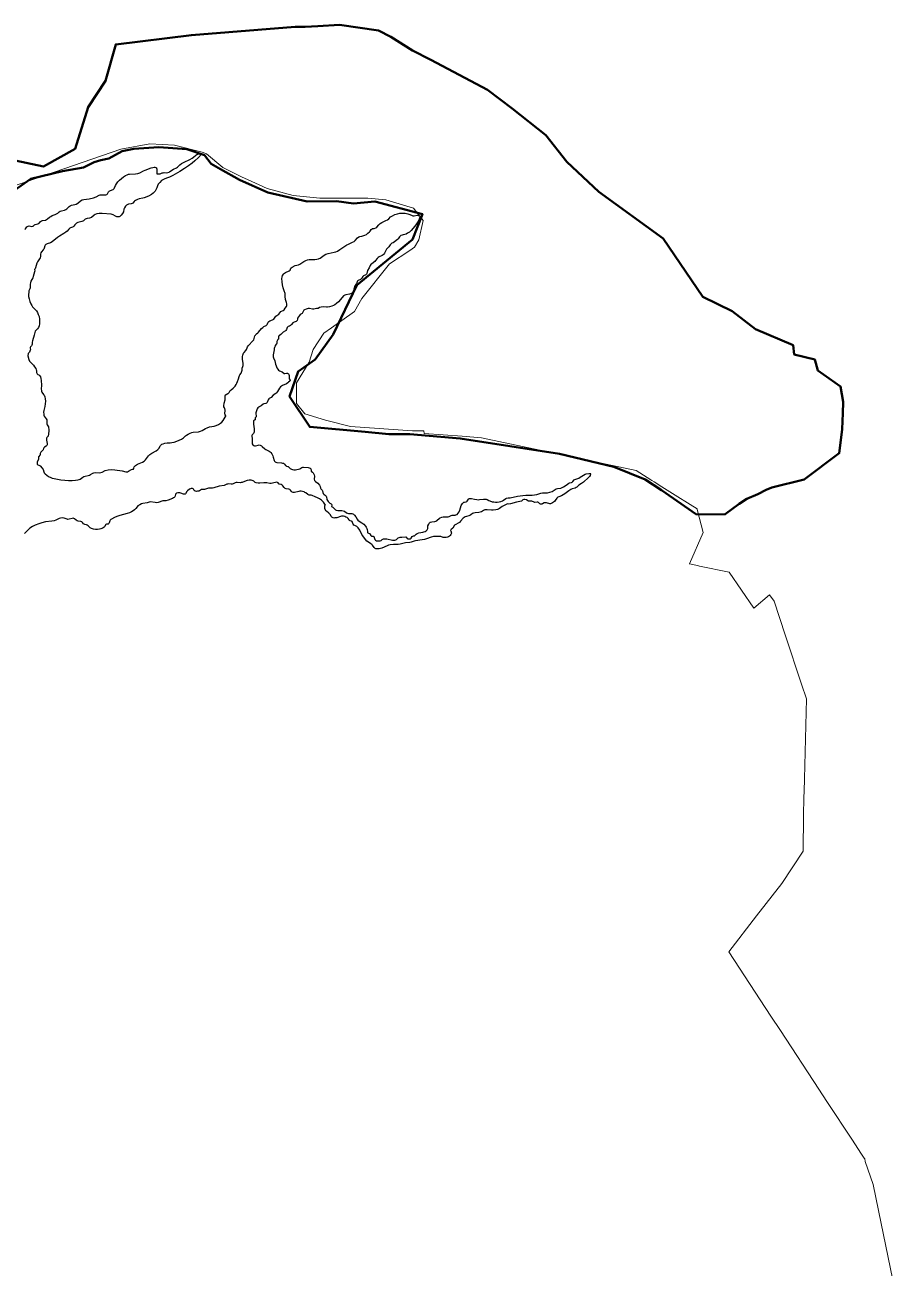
# Model space of a CAD drawing. Header units: metres. Extents: x 4718772 to 4722963, y 2429372 to 2432870.
# Drawn here: x 4721528 to 4722196, y 2431272 to 2432225 of the extents above; entities that cross this region are included whole.
import ezdxf

# ---------------------------------------------------------------- set-up
doc = ezdxf.new("R2010")
doc.units = ezdxf.units.M
doc.layers.add('HI-CUERPO DE AGUA', color=5, linetype='Continuous')
doc.layers.add('HuellaProyecto_Magna_Bog', color=10, linetype='Continuous', lineweight=30)

msp = doc.modelspace()

# ---------------------------------------------------------------- linework, layer by layer
at = {"color": 1, "lineweight": 50}
msp.add_polyline3d([(4721519.99, 2432097.63, 64), (4721532.69, 2432106.52, 66), (4721556.94, 2432112.49, 64), (4721572.94, 2432115.32, 62), (4721581.07, 2432119.32, 60), (4721586.25, 2432120.82, 58), (4721592.4, 2432122.22, 56), (4721602.65, 2432127.87, 56), (4721611.47, 2432129.66, 58), (4721630.7, 2432130.87, 60), (4721652.18, 2432129.43, 58), (4721665.55, 2432124.64, 56), (4721670.69, 2432118.17, 56), (4721678.01, 2432114, 58), (4721692.49, 2432105.79, 60), (4721714.12, 2432096.15, 62), (4721744.27, 2432089.12, 62), (4721766.8, 2432089.45, 60), (4721779.83, 2432087.61, 58), (4721796.2, 2432089.1, 56), (4721832.55, 2432079.56, 56), (4721824.91, 2432059.99, 56), (4721782.47, 2432025, 56), (4721764.24, 2431987.32, 58), (4721750.44, 2431968.24, 60), (4721737.31, 2431958.87, 58), (4721730.91, 2431939.77, 58), (4721746.24, 2431916.59, 60), (4721788.63, 2431912.87, 62), (4721806.85, 2431911.04, 64), (4721823.05, 2431910.96, 66), (4721861.6, 2431907.67, 68), (4721937.65, 2431895.95, 66), (4721979.15, 2431885.9, 68), (4722003.26, 2431876.16, 70), (4722015.77, 2431867.98, 74), (4722042.65, 2431849.48, 76), (4722064.53, 2431849.59, 74), (4722075.13, 2431857.62, 72), (4722081.07, 2431861.4, 72), (4722089.64, 2431865.12, 68), (4722095.91, 2431868.21, 66), (4722100.26, 2431870.11, 64), (4722125.07, 2431876.18, 66), (4722151.95, 2431896.31, 68), (4722154.06, 2431914.67, 66), (4722154.37, 2431921.17, 64), (4722154.55, 2431926.77, 62), (4722155.02, 2431935.78, 58), (4722152.89, 2431947.5, 56), (4722135.55, 2431959.8, 56), (4722133.11, 2431968.23, 58), (4722117.5, 2431972.12, 60), (4722116.52, 2431979.27, 62), (4722087.79, 2431991.48, 66), (4722069.84, 2432005.18, 70), (4722047.4, 2432016.07, 72), (4722016.97, 2432060.86, 74), (4721967.66, 2432096.64, 72), (4721943.24, 2432119.56, 74), (4721927.16, 2432140.13, 76), (4721901.38, 2432160.59, 78), (4721882.52, 2432174.82, 80), (4721839.05, 2432197.79, 80), (4721825.13, 2432204.99, 78), (4721808.31, 2432215.33, 74), (4721799.03, 2432220.18, 72), (4721769.16, 2432224.54, 70), (4721752.55, 2432223.44, 68), (4721742.9, 2432223.1, 66), (4721735.17, 2432223.03, 64), (4721655.61, 2432216.77, 62), (4721597.68, 2432209.58, 64), (4721589.92, 2432181.54, 62), (4721576.54, 2432161.5, 62), (4721566.51, 2432129.56, 64), (4721542.46, 2432116.12, 66), (4721515.78, 2432121.59, 68)], dxfattribs=at)
at = {"layer": 'HI-CUERPO DE AGUA'}
msp.add_polyline3d([(4721527.98, 2432067.67, 55.34), (4721528.5, 2432068.24, 55.38), (4721529.67, 2432069.79, 55.51), (4721530.1, 2432070.17, 55.56), (4721530.62, 2432070.43, 55.59), (4721531.39, 2432070.48, 55.59), (4721533.5, 2432070.17, 55.52), (4721534.08, 2432070.22, 55.52), (4721534.44, 2432070.36, 55.54), (4721535.52, 2432071.33, 55.68), (4721536.01, 2432071.63, 55.72), (4721538.05, 2432072.2, 55.78), (4721538.75, 2432072.52, 55.82), (4721539.17, 2432072.88, 55.87), (4721540.16, 2432074.01, 56.04), (4721540.76, 2432074.46, 56.1), (4721541.7, 2432074.76, 56.14), (4721543.85, 2432075.04, 55.59), (4721544.77, 2432075.38, 55.41), (4721545.42, 2432075.82, 55.34), (4721547.04, 2432077.27, 55.52), (4721547.84, 2432077.85, 55.57), (4721548.89, 2432078.37, 55.59), (4721551.3, 2432079.22, 55.67), (4721552.38, 2432079.69, 55.77), (4721553.21, 2432080.21, 55.87), (4721554.45, 2432081.33, 55.97), (4721555.1, 2432081.73, 56), (4721556.01, 2432082.06, 56.01), (4721558.46, 2432082.62, 56.02), (4721559.36, 2432082.98, 56.03), (4721560.18, 2432083.54, 56.07), (4721562.07, 2432085.28, 56.17), (4721562.86, 2432085.87, 56.2), (4721563.92, 2432086.33, 56.2), (4721566.33, 2432086.89, 56.18), (4721567.41, 2432087.3, 56.18), (4721568.58, 2432088.04, 56.12), (4721570.75, 2432089.75, 55.96), (4721571.95, 2432090.44, 55.87), (4721573.28, 2432090.85, 55.76), (4721577.24, 2432091.33, 55.84), (4721580.67, 2432092.13, 56.2), (4721582.7, 2432092.82, 56.12), (4721584.88, 2432093.98, 56.08), (4721585.63, 2432094.24, 56.05), (4721586.81, 2432094.35, 55.98), (4721589.4, 2432094.3, 55.79), (4721590.18, 2432094.41, 55.7), (4721590.74, 2432094.62, 55.62), (4721591.33, 2432095.12, 55.53), (4721592.18, 2432096.53, 55.85), (4721592.72, 2432097.08, 55.79), (4721593.56, 2432097.58, 55.66), (4721595.73, 2432098.53, 55.37), (4721596.51, 2432099.13, 55.26), (4721596.85, 2432099.61, 55.22), (4721597.52, 2432101.44, 55.2), (4721598.18, 2432102.64, 55.14), (4721599.34, 2432104.22, 55), (4721600.68, 2432105.65, 55.04), (4721602.14, 2432106.95, 55.08), (4721603.7, 2432108.16, 55.05), (4721605.2, 2432109.13, 55.19), (4721606.44, 2432109.75, 55.42), (4721607.37, 2432110.06, 55.53), (4721608.33, 2432110.23, 55.57), (4721612.83, 2432110.35, 55.72), (4721614.56, 2432110.62, 55.79), (4721616.03, 2432111.18, 55.89), (4721618.98, 2432112.74, 56.17), (4721620.23, 2432113.31, 56.29), (4721624.85, 2432114.95, 56.49), (4721626.17, 2432115.3, 56.36), (4721627.14, 2432115.43, 56.25), (4721627.73, 2432115.43, 56.17), (4721628.3, 2432115.3, 56.09), (4721628.79, 2432114.98, 56), (4721629, 2432114.66, 55.95), (4721629.14, 2432113.89, 55.86), (4721629.06, 2432111.54, 55.66), (4721629.21, 2432110.38, 55.54), (4721630.95, 2432110.29, 55.32), (4721631.69, 2432110.46, 55.28), (4721633.29, 2432111.08, 55.26), (4721634.03, 2432111.28, 55.25), (4721634.81, 2432111.34, 55.23), (4721636.59, 2432111.26, 55.16), (4721637.56, 2432111.45, 55.14), (4721638.49, 2432111.77, 55.12), (4721639.19, 2432112.12, 55.12), (4721641.94, 2432114.02, 55.08), (4721644.13, 2432114.96, 55.36), (4721644.91, 2432115.55, 55.44), (4721646.72, 2432117.3, 55.48), (4721648.01, 2432118.23, 55.38), (4721650.08, 2432119.41, 55.17), (4721654.39, 2432121.48, 55.28), (4721656.32, 2432122.52, 55.48), (4721657.13, 2432123.06, 55.57), (4721659.07, 2432124.68, 55.85), (4721659.87, 2432125.23, 55.96), (4721660.58, 2432125.57, 56.05), (4721661.14, 2432125.71, 56.11), (4721662.12, 2432125.84, 56.22), (4721662.49, 2432125.74, 56.25), (4721662.54, 2432125.25, 56.23), (4721662.38, 2432124.56, 56.18), (4721662.08, 2432124.07, 56.12), (4721661.08, 2432122.89, 55.95), (4721658.28, 2432120.35, 55.53), (4721656.14, 2432118.58, 55.22), (4721653.42, 2432116.57, 54.99), (4721650.27, 2432114.49, 54.93), (4721646.71, 2432112.32, 54.94), (4721641.37, 2432109.24, 55.03), (4721638.85, 2432107.77, 55.06), (4721638.11, 2432107.49, 55.05), (4721636.6, 2432107.1, 55), (4721634.73, 2432106.44, 54.97), (4721633.66, 2432105.92, 54.97), (4721632.86, 2432105.33, 54.99), (4721631.55, 2432103.68, 55.14), (4721630.16, 2432102.48, 55.22), (4721629.79, 2432101.15, 55.39), (4721629.22, 2432099.68, 55.56), (4721628.51, 2432098.28, 55.67), (4721627.76, 2432097.12, 55.74), (4721626.47, 2432095.63, 55.79), (4721625.08, 2432094.55, 55.69), (4721622.82, 2432093.35, 55.49), (4721619.52, 2432092.06, 55.25), (4721618.37, 2432091.73, 55.15), (4721615.64, 2432091.18, 55.16), (4721614.32, 2432090.75, 55.17), (4721612.94, 2432090.08, 55.18), (4721612.13, 2432089.56, 55.2), (4721611.71, 2432089.18, 55.2), (4721610.74, 2432087.99, 55.19), (4721610.27, 2432087.65, 55.16), (4721609.51, 2432087.44, 55.14), (4721607.55, 2432087.2, 55.1), (4721606.48, 2432086.74, 55.09), (4721605.83, 2432086.33, 55.1), (4721605.16, 2432085.65, 55.18), (4721604.5, 2432084.48, 55.32), (4721604.01, 2432083.22, 55.48), (4721603.59, 2432081.32, 55.65), (4721602.98, 2432080.08, 55.69), (4721601.95, 2432078.65, 55.58), (4721601.38, 2432078.11, 55.43), (4721600.9, 2432077.77, 55.3), (4721600.36, 2432077.53, 55.15), (4721599.78, 2432077.42, 55.07), (4721599.19, 2432077.44, 55.07), (4721598.4, 2432077.58, 55.15), (4721597.47, 2432077.91, 55.23), (4721595.83, 2432078.98, 55.21), (4721595.07, 2432079.24, 55.21), (4721594.09, 2432079.43, 55.21), (4721587.17, 2432079.9, 55.12), (4721585.01, 2432079.91, 55.11), (4721583.26, 2432079.66, 55.14), (4721581.96, 2432079.21, 55.2), (4721581.13, 2432078.68, 55.27), (4721579.17, 2432077.06, 55.48), (4721578.32, 2432076.59, 55.5), (4721577.56, 2432076.39, 55.49), (4721575.81, 2432076.25, 55.43), (4721575.06, 2432076.06, 55.42), (4721574.39, 2432075.65, 55.44), (4721573.1, 2432074.47, 55.54), (4721572.44, 2432074.06, 55.56), (4721571.68, 2432073.83, 55.56), (4721569.71, 2432073.51, 55.51), (4721568.64, 2432073.07, 55.51), (4721567.63, 2432072.51, 55.54), (4721566.29, 2432071.44, 55.62), (4721565.47, 2432070.34, 55.73), (4721565.06, 2432069.93, 55.77), (4721564.55, 2432069.63, 55.78), (4721563.09, 2432069.03, 55.79), (4721562.59, 2432068.71, 55.81), (4721561.87, 2432068.06, 55.86), (4721560.43, 2432066.5, 55.9), (4721559.53, 2432065.73, 55.89), (4721557.92, 2432064.61, 55.85), (4721554.54, 2432062.59, 55.67), (4721553.07, 2432061.61, 55.55), (4721549.05, 2432058.21, 55.68), (4721547.83, 2432057.59, 55.48), (4721545.21, 2432056.72, 55.1), (4721544.18, 2432056.16, 54.96), (4721543.74, 2432055.76, 54.97), (4721543.42, 2432055.26, 54.99), (4721542.89, 2432053.35, 54.99), (4721542.65, 2432052.8, 54.99), (4721542.19, 2432052.17, 55.02), (4721540.86, 2432050.72, 55.1), (4721540.36, 2432049.88, 55.09), (4721540.12, 2432048.94, 55.1), (4721539.94, 2432047.02, 55.31), (4721539.74, 2432046.08, 55.39), (4721539.32, 2432045.21, 55.4), (4721537.74, 2432043.03, 55.25), (4721537.21, 2432042.01, 55.24), (4721536.18, 2432038.29, 55.48), (4721535.91, 2432037.59, 55.51), (4721535.56, 2432037, 55.49), (4721535.64, 2432036.22, 55.52), (4721535.51, 2432035.25, 55.42), (4721534.53, 2432031.86, 55.05), (4721534.09, 2432030.75, 55.07), (4721532.72, 2432028.1, 55.1), (4721532.3, 2432026.98, 55.09), (4721532.1, 2432025.83, 55.09), (4721532.2, 2432023.92, 55.09), (4721532.16, 2432023.16, 55.21), (4721531.96, 2432022.43, 55.33), (4721531.21, 2432020.67, 55.23), (4721530.99, 2432019.52, 55.15), (4721530.9, 2432018.17, 55.08), (4721530.96, 2432016.4, 55.01), (4721531.25, 2432014.63, 55.01), (4721531.81, 2432012.71, 55.01), (4721532.58, 2432010.88, 55), (4721533.35, 2432009.48, 55), (4721534.02, 2432008.51, 55), (4721536.23, 2432006.33, 55), (4721536.99, 2432005.45, 55), (4721537.77, 2432004.11, 55.01), (4721538.38, 2432002.69, 55.01), (4721538.9, 2432001.01, 55.01), (4721539.27, 2431999.05, 55.01), (4721539.4, 2431997.25, 55.02), (4721539.3, 2431995.46, 55.02), (4721538.96, 2431993.9, 55.2), (4721538.41, 2431992.64, 55.07), (4721537.72, 2431991.71, 55.04), (4721536, 2431989.91, 55.05), (4721535.28, 2431986.8, 55.07), (4721533.83, 2431982.35, 55.11), (4721533.64, 2431981.4, 55.11), (4721533.55, 2431979.89, 55.13), (4721533.42, 2431979.15, 55.13), (4721533.18, 2431978.64, 55.13), (4721532.47, 2431977.78, 55.12), (4721532.18, 2431977.31, 55.12), (4721532.13, 2431976.74, 55.12), (4721532.29, 2431975.78, 55.12), (4721532.22, 2431975.23, 55.12), (4721531.98, 2431974.55, 55.11), (4721531.57, 2431973.72, 55.11), (4721530.72, 2431972.66, 55.1), (4721530.43, 2431970.88, 55.09), (4721531.18, 2431968.07, 55.1), (4721531.72, 2431966.83, 55.1), (4721532.56, 2431965.75, 55.11), (4721534.68, 2431963.72, 55.11), (4721535.56, 2431962.67, 55.11), (4721536.36, 2431961.39, 55.1), (4721536.84, 2431960.38, 55.1), (4721536.98, 2431959.82, 55.09), (4721537.1, 2431958.27, 55.09), (4721537.51, 2431957.22, 55.09), (4721537.98, 2431956.66, 55.23), (4721538.75, 2431956.35, 55.48), (4721539.24, 2431956.02, 55.62), (4721539.65, 2431955.59, 55.71), (4721540.03, 2431954.89, 55.78), (4721540.37, 2431953.74, 55.79), (4721540.55, 2431952.16, 55.71), (4721540.79, 2431948.39, 55.97), (4721540.64, 2431945.46, 56.28), (4721540.74, 2431944.3, 56.41), (4721540.9, 2431943.74, 56.47), (4721541.16, 2431943.21, 56.53), (4721542.45, 2431941.48, 56.74), (4721542.83, 2431940.79, 56.83), (4721543.31, 2431939.48, 56.97), (4721543.66, 2431937.93, 57.07), (4721543.81, 2431936.15, 57.17), (4721543.73, 2431934.16, 57.25), (4721543.4, 2431932.2, 57.32), (4721542.75, 2431930.04, 57.36), (4721542.55, 2431929.1, 57.39), (4721542.43, 2431927.75, 57.44), (4721542.5, 2431926.4, 57.51), (4721542.69, 2431925.46, 57.57), (4721542.98, 2431924.75, 57.63), (4721544.47, 2431922.75, 57.86), (4721544.9, 2431921.89, 57.93), (4721545, 2431921.11, 57.98), (4721544.87, 2431919.35, 57.81), (4721544.93, 2431918.57, 57.69), (4721545.14, 2431918.03, 57.62), (4721546.06, 2431916.63, 57.45), (4721546.3, 2431915.89, 57.34), (4721546.43, 2431914.91, 57.19), (4721546.35, 2431913.34, 57.08), (4721545.83, 2431909.47, 56.77), (4721545.67, 2431909.12, 56.74), (4721544.94, 2431908.35, 56.64), (4721544.76, 2431907.99, 56.61), (4721544.64, 2431907.41, 56.56), (4721544.7, 2431906.43, 56.49), (4721545.19, 2431903.91, 56.33), (4721545.19, 2431902.92, 56.26), (4721545.01, 2431902.36, 56.21), (4721544.77, 2431902.04, 56.17), (4721544.31, 2431901.67, 56.12), (4721543.13, 2431900.93, 56), (4721542.7, 2431900.52, 55.95), (4721542.45, 2431900.01, 55.9), (4721542.13, 2431898.96, 55.8), (4721541.92, 2431898.63, 55.77), (4721540.31, 2431897.19, 55.58), (4721539.95, 2431896.72, 55.52), (4721539.81, 2431896.17, 55.47), (4721539.82, 2431895.12, 55.4), (4721539.64, 2431894.77, 55.36), (4721538.8, 2431893.92, 55.31), (4721538.59, 2431893.58, 55.3), (4721538.49, 2431893.04, 55.28), (4721538.51, 2431892.12, 55.24), (4721538.44, 2431891.58, 55.18), (4721537.51, 2431889.89, 55.07), (4721537.39, 2431889.33, 55.06), (4721537.38, 2431888.76, 55.02), (4721537.49, 2431887.82, 55.13), (4721538.89, 2431887.15, 55.09), (4721539.72, 2431886.64, 55.08), (4721541.34, 2431885.04, 55.14), (4721542.07, 2431883.93, 55.19), (4721542.61, 2431882.06, 55.11), (4721542.97, 2431881.37, 55.09), (4721543.7, 2431880.47, 55.08), (4721544.89, 2431879.46, 55.05), (4721546.21, 2431878.63, 55.01), (4721547.95, 2431877.73, 54.99), (4721549.07, 2431877.31, 54.99), (4721550.62, 2431876.92, 55), (4721555.72, 2431876.04, 55.43), (4721558.65, 2431875.64, 55.41), (4721561.6, 2431875.41, 55.4), (4721564.37, 2431875.41, 55.4), (4721566.92, 2431875.64, 55.43), (4721568.64, 2431875.91, 55.45), (4721569.56, 2431876.14, 55.48), (4721570.43, 2431876.56, 55.51), (4721572.42, 2431878.11, 55.71), (4721573.25, 2431878.6, 55.74), (4721574.17, 2431878.89, 55.71), (4721576.65, 2431879.3, 55.57), (4721577.59, 2431879.55, 55.54), (4721578.46, 2431879.98, 55.55), (4721580.11, 2431881.02, 55.54), (4721580.82, 2431881.33, 55.45), (4721582.15, 2431881.54, 55.43), (4721585.06, 2431881.47, 55.38), (4721586.21, 2431881.58, 55.41), (4721587.33, 2431881.95, 55.51), (4721589.68, 2431883.05, 55.82), (4721591.79, 2431883.58, 55.97), (4721594.34, 2431883.79, 56.03), (4721597.1, 2431883.66, 56), (4721602.57, 2431882.87, 55.79), (4721605.33, 2431882.14, 55.9), (4721606.09, 2431882.07, 55.98), (4721606.66, 2431882.16, 55.94), (4721607.54, 2431882.56, 55.88), (4721609.65, 2431883.92, 55.8), (4721610.4, 2431884.13, 55.72), (4721611.34, 2431884.1, 55.56), (4721611.52, 2431885.03, 55.72), (4721611.86, 2431885.91, 55.85), (4721612.3, 2431886.56, 55.91), (4721612.89, 2431887.09, 55.92), (4721614.28, 2431887.87, 55.85), (4721618.14, 2431889.45, 55.53), (4721619.49, 2431890.28, 55.47), (4721620.48, 2431891.26, 55.38), (4721622.7, 2431894.28, 55.07), (4721623.78, 2431895.42, 55), (4721625.26, 2431896.41, 54.98), (4721628.77, 2431898.24, 54.92), (4721630.04, 2431899.19, 54.91), (4721630.79, 2431900.1, 54.9), (4721631.67, 2431901.89, 54.94), (4721631.99, 2431902.4, 54.96), (4721632.41, 2431902.83, 54.97), (4721633.07, 2431903.26, 54.99), (4721633.98, 2431903.64, 55), (4721635.32, 2431903.98, 55.02), (4721637.07, 2431904.26, 55.07), (4721639.25, 2431904.35, 55.39), (4721640.61, 2431904.53, 55.62), (4721642.5, 2431904.93, 55.71), (4721644.36, 2431905.5, 55.86), (4721646.33, 2431906.32, 56.07), (4721648.04, 2431907.23, 56.29), (4721649.49, 2431908.19, 56.51), (4721651.05, 2431909.58, 56.45), (4721651.81, 2431910.15, 56.22), (4721653.14, 2431910.93, 55.87), (4721654.72, 2431911.67, 55.92), (4721655.99, 2431912.14, 55.91), (4721656.94, 2431912.38, 55.83), (4721661.04, 2431912.8, 55.78), (4721662.57, 2431913.16, 55.93), (4721663.84, 2431913.71, 56.12), (4721666.56, 2431915.31, 56.4), (4721667.8, 2431915.93, 56.4), (4721669.5, 2431916.48, 56.38), (4721673.01, 2431917.2, 56.04), (4721674.55, 2431917.63, 55.87), (4721676.33, 2431918.42, 55.79), (4721677.96, 2431919.39, 55.75), (4721678.99, 2431920.28, 55.35), (4721680.01, 2431921.49, 54.98), (4721681.58, 2431923.97, 55.01), (4721681.96, 2431924.85, 55.01), (4721681.98, 2431925.07, 55.01), (4721681.55, 2431925.8, 55.01), (4721681.36, 2431926.52, 55.02), (4721681.41, 2431929.26, 55.08), (4721681.25, 2431930.69, 55.14), (4721681.06, 2431931.19, 55.16), (4721680.57, 2431931.95, 55.2), (4721680.44, 2431932.7, 55.23), (4721680.67, 2431934.62, 55.3), (4721681.49, 2431937.26, 55.4), (4721681.52, 2431937.86, 55.42), (4721681.4, 2431939.64, 55.49), (4721681.53, 2431940.43, 55.52), (4721681.85, 2431941.05, 55.54), (4721682.24, 2431941.45, 55.55), (4721683.66, 2431942.02, 55.55), (4721684.14, 2431942.34, 55.55), (4721684.48, 2431942.81, 55.57), (4721685.07, 2431944.03, 55.6), (4721685.44, 2431944.49, 55.59), (4721686.03, 2431945.02, 55.58), (4721687.63, 2431946.2, 55.54), (4721688.33, 2431946.9, 55.53), (4721689.07, 2431947.81, 55.52), (4721689.83, 2431948.94, 55.51), (4721690.5, 2431950.13, 55.52), (4721691.08, 2431951.36, 55.52), (4721691.82, 2431953.37, 55.52), (4721692.15, 2431955.27, 55.61), (4721692.37, 2431956.01, 55.71), (4721692.65, 2431956.52, 55.77), (4721693.64, 2431957.7, 55.86), (4721694.07, 2431958.58, 55.96), (4721694.42, 2431960.11, 56.08), (4721694.42, 2431961.61, 56.15), (4721694.99, 2431962.76, 56.2), (4721695.22, 2431963.51, 56.24), (4721695.31, 2431964.29, 56.31), (4721695.3, 2431965.08, 56.39), (4721694.81, 2431968.38, 56.79), (4721694.74, 2431969.76, 56.94), (4721694.83, 2431970.53, 57), (4721695.07, 2431971.48, 57), (4721695.63, 2431972.92, 56.77), (4721696.06, 2431973.57, 56.43), (4721697.35, 2431975.03, 55.8), (4721697.92, 2431975.81, 55.73), (4721698.19, 2431976.33, 55.69), (4721698.71, 2431977.82, 55.5), (4721699.31, 2431978.79, 55.26), (4721702.69, 2431982.43, 55.09), (4721703.4, 2431983.34, 55.08), (4721703.82, 2431984.21, 55.08), (4721704.26, 2431986.21, 55.42), (4721704.62, 2431986.86, 55.56), (4721705.08, 2431987.45, 55.67), (4721705.49, 2431987.83, 55.67), (4721706.57, 2431988.58, 55.45), (4721707.16, 2431989.12, 55.37), (4721709.44, 2431991.9, 55.16), (4721710.28, 2431992.75, 55.25), (4721711.07, 2431993.34, 55.33), (4721712.96, 2431994.33, 55.51), (4721713.65, 2431994.89, 55.58), (4721714.06, 2431995.46, 55.63), (4721714.55, 2431996.76, 55.7), (4721715.07, 2431997.34, 55.76), (4721715.72, 2431997.76, 55.82), (4721717.85, 2431998.68, 56.01), (4721718.68, 2431999.18, 56.09), (4721719.21, 2431999.73, 56.15), (4721720.35, 2432001.26, 56.28), (4721722.69, 2432002.91, 56.51), (4721724.27, 2432004.86, 56.69), (4721724.75, 2432005.2, 56.74), (4721725.99, 2432005.8, 56.85), (4721726.6, 2432006.26, 56.91), (4721727.57, 2432007.38, 56.99), (4721728.39, 2432008.8, 56.88), (4721728.65, 2432009.65, 56.84), (4721728.74, 2432010.92, 56.79), (4721728.56, 2432011.9, 56.77), (4721727.82, 2432014.17, 56.74), (4721727.46, 2432016.34, 56.69), (4721727.36, 2432017.73, 56.65), (4721727.45, 2432018.32, 56.63), (4721727.59, 2432018.69, 56.6), (4721726.72, 2432020.72, 56.6), (4721725.99, 2432023, 56.57), (4721725.47, 2432025.35, 56.52), (4721725.16, 2432027.73, 56.48), (4721725.02, 2432030.11, 56.45), (4721725.11, 2432031.29, 56.43), (4721725.54, 2432032.63, 56.38), (4721726.34, 2432033.77, 56.32), (4721726.89, 2432034.33, 56.29), (4721727.7, 2432034.88, 56.24), (4721730.41, 2432036.02, 56.11), (4721731.42, 2432036.56, 56.06), (4721731.5, 2432037.33, 56.05), (4721731.77, 2432038.05, 56.04), (4721732.15, 2432038.49, 56.02), (4721732.77, 2432038.95, 56), (4721735.25, 2432040.1, 55.89), (4721737.7, 2432040.8, 55.79), (4721738.62, 2432041.16, 55.75), (4721739.47, 2432041.66, 55.71), (4721741.73, 2432043.28, 55.71), (4721743.27, 2432044.05, 55.68), (4721744.66, 2432044.57, 55.64), (4721745.8, 2432044.81, 55.59), (4721746.97, 2432044.86, 55.52), (4721750.3, 2432044.79, 55.31), (4721751.62, 2432044.98, 55.24), (4721752.89, 2432045.26, 55.19), (4721753.62, 2432045.53, 55.16), (4721754.33, 2432045.9, 55.16), (4721757.22, 2432048.02, 55.4), (4721758.62, 2432048.75, 55.39), (4721760.49, 2432049.34, 55.33), (4721765.08, 2432050.34, 55.12), (4721766.38, 2432050.78, 55.08), (4721767.46, 2432051.27, 55.06), (4721769.35, 2432052.37, 55.07), (4721773.1, 2432054.97, 54.96), (4721774.61, 2432055.92, 54.96), (4721776.01, 2432056.65, 54.96), (4721779.06, 2432057.96, 54.95), (4721780.25, 2432058.62, 54.95), (4721781.15, 2432059.36, 54.96), (4721782.94, 2432061.41, 54.99), (4721783.87, 2432062.11, 55), (4721784.58, 2432062.38, 54.99), (4721786.27, 2432062.62, 54.97), (4721787.02, 2432062.82, 54.96), (4721788.46, 2432063.4, 54.95), (4721789.65, 2432064.06, 54.95), (4721790.76, 2432064.86, 54.96), (4721792.1, 2432066, 54.97), (4721792.59, 2432066.57, 54.98), (4721793.46, 2432067.83, 55.01), (4721794, 2432068.35, 55.01), (4721794.35, 2432068.51, 55.01), (4721794.74, 2432068.56, 55.01), (4721795.72, 2432068.41, 54.98), (4721797.03, 2432069.09, 54.98), (4721797.76, 2432069.65, 54.99), (4721799.22, 2432071.38, 55.02), (4721800.27, 2432072.28, 55.03), (4721801.62, 2432073.1, 54.97), (4721804.66, 2432074.56, 54.9), (4721805.87, 2432075.25, 54.94), (4721806.82, 2432075.97, 54.98), (4721808.25, 2432077.35, 55.06), (4721809.74, 2432078.34, 54.99), (4721811.52, 2432079.21, 55.06), (4721813.4, 2432079.82, 55.18), (4721815.35, 2432080.19, 55.56), (4721817.52, 2432080.34, 55.78), (4721819.5, 2432080.22, 55.72), (4721821.44, 2432079.86, 55.76), (4721822.95, 2432079.36, 55.72), (4721824.8, 2432078.44, 55.6), (4721825.37, 2432078.29, 55.58), (4721826.35, 2432078.31, 55.62), (4721828.48, 2432078.66, 55.75), (4721829.45, 2432078.58, 55.77), (4721830.26, 2432078.21, 55.71), (4721830.51, 2432078.01, 55.68), (4721830.59, 2432077.83, 55.65), (4721830.6, 2432077.27, 55.53), (4721830.42, 2432076.33, 55.41), (4721829.55, 2432074.36, 55.13), (4721827.49, 2432071.24, 55.05), (4721825.64, 2432068.71, 55.03), (4721824.06, 2432066.96, 55.07), (4721822.71, 2432065.83, 55.09), (4721821.27, 2432064.85, 55.12), (4721820.27, 2432064.27, 55.13), (4721819.19, 2432063.86, 55.11), (4721817.81, 2432063.68, 55.04), (4721817.07, 2432063.49, 55.04), (4721816.2, 2432063.14, 55.05), (4721815.55, 2432062.74, 55.07), (4721815.04, 2432062.15, 55.09), (4721814.14, 2432060.61, 55.24), (4721813.63, 2432060, 55.31), (4721811.11, 2432058.23, 55.28), (4721810.08, 2432057.65, 55.24), (4721809.17, 2432057.26, 55.25), (4721807.79, 2432056.01, 55.48), (4721806.81, 2432054.4, 55.71), (4721805.68, 2432053.28, 55.9), (4721805.2, 2432052.67, 56), (4721803.5, 2432049.61, 56.24), (4721803.06, 2432048.96, 56.27), (4721802.54, 2432048.39, 56.29), (4721801.74, 2432047.81, 56.3), (4721799.59, 2432046.81, 56.28), (4721798.74, 2432046.3, 56.29), (4721798.04, 2432045.64, 56.31), (4721796.76, 2432043.98, 56.37), (4721796.11, 2432043.27, 56.4), (4721793.75, 2432041.59, 56.36), (4721793.04, 2432040.94, 56.35), (4721792.54, 2432040.13, 56.35), (4721791.92, 2432038.39, 56.37), (4721790.63, 2432036.4, 56.34), (4721790.12, 2432034.14, 56.31), (4721789.76, 2432033.46, 56.3), (4721789.17, 2432033.01, 56.27), (4721787.48, 2432032.19, 56.19), (4721786.96, 2432031.66, 56.16), (4721786.11, 2432030.45, 56.12), (4721785.72, 2432030.03, 56.1), (4721785.07, 2432029.58, 56.07), (4721783.49, 2432028.76, 55.99), (4721783.01, 2432028.4, 55.97), (4721782.75, 2432028.1, 55.95), (4721782.58, 2432027.74, 55.94), (4721782.4, 2432026.97, 55.93), (4721782.19, 2432026.43, 55.92), (4721780.66, 2432024.03, 55.88), (4721780.48, 2432023.48, 55.92), (4721780.18, 2432021.97, 56.05), (4721779.81, 2432020.89, 56.13), (4721779.32, 2432019.86, 56.19), (4721778.85, 2432019.26, 56.21), (4721778.18, 2432018.72, 56.2), (4721777.48, 2432018.39, 56.16), (4721776.73, 2432018.21, 56.1), (4721773.86, 2432017.81, 55.84), (4721773.15, 2432017.54, 55.79), (4721772.23, 2432017, 55.75), (4721772.08, 2432016.9, 55.75), (4721769.98, 2432014.02, 55.84), (4721768.28, 2432012.27, 55.86), (4721766.82, 2432011.05, 55.84), (4721765.57, 2432010.14, 55.72), (4721764.41, 2432009.45, 55.6), (4721763.18, 2432008.92, 55.46), (4721761.53, 2432008.45, 55.26), (4721760.01, 2432008.21, 55.13), (4721759.04, 2432008.22, 55.05), (4721756.52, 2432008.46, 55.09), (4721755.16, 2432008.39, 55.19), (4721753.67, 2432008.01, 55.32), (4721752.63, 2432007.32, 55.41), (4721751.42, 2432007.32, 55.48), (4721749.47, 2432006.83, 55.58), (4721748.48, 2432006.86, 55.63), (4721746.12, 2432007.21, 55.75), (4721745.12, 2432007.18, 55.8), (4721743.6, 2432006.79, 55.91), (4721742.35, 2432006.24, 56.02), (4721741.87, 2432005.89, 56.06), (4721741.49, 2432005.47, 56.1), (4721740.76, 2432003.96, 56.2), (4721740.43, 2432003.51, 56.24), (4721739.01, 2432002.6, 56.37), (4721738.41, 2432001.92, 56.43), (4721737, 2431999.72, 56.6), (4721736.79, 2431999.18, 56.63), (4721736.62, 2431998.15, 56.68), (4721736.42, 2431997.82, 56.7), (4721735.78, 2431997.41, 56.76), (4721734.33, 2431996.89, 56.88), (4721733.83, 2431996.62, 56.92), (4721733.4, 2431996.22, 56.96), (4721732.43, 2431995, 57.04), (4721731.6, 2431994.24, 56.96), (4721730.82, 2431993.73, 56.88), (4721729.85, 2431993.38, 56.79), (4721729.54, 2431993.19, 56.77), (4721729.08, 2431992.58, 56.71), (4721728.5, 2431991.15, 56.63), (4721728.1, 2431990.49, 56.58), (4721727.65, 2431990.13, 56.53), (4721725.89, 2431989.23, 56.37), (4721724.16, 2431987.33, 56.18), (4721723.02, 2431986.6, 56.07), (4721722.6, 2431986.2, 56.02), (4721722.41, 2431985.64, 56), (4721722.37, 2431984.45, 55.96), (4721722.25, 2431983.87, 55.94), (4721721.98, 2431983.37, 55.91), (4721721.3, 2431982.47, 55.93), (4721721.04, 2431981.96, 55.96), (4721720.98, 2431980.43, 56.11), (4721720.87, 2431980.06, 56.14), (4721719.92, 2431979.02, 56.15), (4721719.66, 2431977.72, 56.26), (4721719.4, 2431977.27, 56.28), (4721718.94, 2431976.74, 56.29), (4721719.05, 2431976.16, 56.36), (4721719.05, 2431975.57, 56.42), (4721718.33, 2431971.68, 56.3), (4721718.28, 2431970.9, 56.29), (4721718.37, 2431970.11, 56.31), (4721718.62, 2431969.38, 56.34), (4721719.57, 2431967.26, 56.49), (4721720.04, 2431964.63, 56.12), (4721720.47, 2431963.34, 55.96), (4721721.08, 2431961.91, 55.79), (4721721.78, 2431960.74, 55.55), (4721722.42, 2431960.01, 55.4), (4721723.03, 2431959.53, 55.31), (4721725.11, 2431958.73, 55.42), (4721726.61, 2431957.57, 55.5), (4721727.18, 2431957.46, 55.6), (4721728.55, 2431957.62, 55.85), (4721729.13, 2431957.6, 55.95), (4721729.49, 2431957.46, 56.02), (4721729.96, 2431957.11, 56.11), (4721730.25, 2431956.64, 56.14), (4721730.44, 2431955.93, 56.11), (4721730.56, 2431955.18, 56.06), (4721730.57, 2431954, 56.03), (4721730.65, 2431953.42, 56.09), (4721731.26, 2431952.41, 56.35), (4721731.34, 2431952.03, 56.39), (4721731.05, 2431951.59, 56.32), (4721730.1, 2431950.71, 56.06), (4721729.47, 2431950.24, 55.88), (4721728.45, 2431949.65, 55.58), (4721725.43, 2431948.22, 55.21), (4721724.59, 2431947.7, 55.17), (4721723.98, 2431947.21, 55.16), (4721723.22, 2431946.31, 55.21), (4721721.72, 2431943.78, 55.48), (4721720.87, 2431942.7, 55.55), (4721720.27, 2431942.22, 55.54), (4721718.33, 2431940.97, 55.44), (4721716.8, 2431939.11, 55.56), (4721715.34, 2431938.29, 55.43), (4721714.9, 2431937.92, 55.41), (4721714.47, 2431937.27, 55.42), (4721713.57, 2431935.32, 55.42), (4721713.09, 2431934.71, 55.37), (4721712.58, 2431934.42, 55.29), (4721711.05, 2431934.17, 55.1), (4721710.53, 2431933.93, 55.07), (4721709.19, 2431932.65, 55.1), (4721707.66, 2431932.02, 55.12), (4721707.18, 2431931.72, 55.13), (4721706.61, 2431931.17, 55.15), (4721706.05, 2431930.36, 55.19), (4721705.43, 2431928.9, 55.31), (4721705.09, 2431927.35, 55.44), (4721705.03, 2431926.57, 55.45), (4721705.33, 2431925.08, 55.49), (4721705.32, 2431924.52, 55.5), (4721705.16, 2431924.17, 55.5), (4721704.57, 2431923.41, 55.49), (4721704.5, 2431922.45, 55.5), (4721704.37, 2431922.08, 55.5), (4721703.99, 2431921.64, 55.49), (4721703.32, 2431921.23, 55.48), (4721703.33, 2431918.58, 55.54), (4721703.76, 2431915.04, 55.64), (4721703.77, 2431913.45, 55.67), (4721703.63, 2431912.67, 55.64), (4721703.43, 2431912.11, 55.61), (4721703.14, 2431911.61, 55.59), (4721702.19, 2431910.41, 55.52), (4721702.06, 2431910.05, 55.52), (4721701.99, 2431909.48, 55.52), (4721702.12, 2431907.58, 55.43), (4721702.1, 2431904.64, 55.13), (4721702.31, 2431903.68, 55.04), (4721702.79, 2431902.84, 54.97), (4721703.34, 2431902.3, 54.97), (4721703.89, 2431902.13, 54.97), (4721704.66, 2431902.16, 54.97), (4721706.74, 2431902.61, 54.99), (4721707.51, 2431902.68, 55.01), (4721708.27, 2431902.54, 55), (4721709.35, 2431901.98, 54.98), (4721709.96, 2431901.51, 55.04), (4721711.81, 2431899.81, 55.18), (4721712.63, 2431899.3, 55.13), (4721715.22, 2431897.98, 54.92), (4721715.86, 2431897.54, 54.93), (4721716.42, 2431897, 54.98), (4721717.22, 2431895.86, 55.21), (4721717.95, 2431894.44, 55.46), (4721718.37, 2431893.35, 55.64), (4721718.99, 2431890.92, 55.6), (4721719.34, 2431890.23, 55.62), (4721719.76, 2431889.82, 55.65), (4721720.27, 2431889.54, 55.69), (4721721.02, 2431889.31, 55.76), (4721724.72, 2431889.01, 56.08), (4721725.49, 2431888.88, 56.13), (4721726.24, 2431888.63, 56.09), (4721727.04, 2431888.08, 56.01), (4721727.83, 2431886.96, 55.89), (4721728.11, 2431886.69, 55.86), (4721728.44, 2431886.54, 55.85), (4721729.49, 2431886.3, 55.82), (4721729.82, 2431886.14, 55.8), (4721731.34, 2431884.65, 55.64), (4721732.2, 2431884.18, 55.6), (4721733.14, 2431883.89, 55.58), (4721734.12, 2431883.75, 55.58), (4721735.3, 2431883.73, 55.6), (4721736.48, 2431883.85, 55.63), (4721737.64, 2431884.09, 55.68), (4721738.58, 2431884.39, 55.72), (4721740.36, 2431885.43, 55.84), (4721740.88, 2431885.62, 55.85), (4721741.43, 2431885.68, 55.86), (4721745.19, 2431885.45, 55.78), (4721745.95, 2431885.28, 55.75), (4721746.64, 2431884.95, 55.7), (4721746.93, 2431884.7, 55.67), (4721747.12, 2431884.37, 55.62), (4721747.35, 2431883.04, 55.44), (4721747.5, 2431882.69, 55.4), (4721748.45, 2431881.9, 55.28), (4721748.81, 2431881.47, 55.22), (4721749.2, 2431880.82, 55.13), (4721749.65, 2431879.77, 55.03), (4721749.84, 2431878.8, 54.86), (4721749.79, 2431876.44, 54.87), (4721750.02, 2431875.48, 54.89), (4721750.23, 2431875.15, 54.9), (4721750.66, 2431874.73, 54.91), (4721752.44, 2431873.45, 54.97), (4721753.66, 2431871.98, 54.99), (4721754.18, 2431870.97, 55.01), (4721754.49, 2431869.48, 55.05), (4721754.69, 2431869.15, 55.06), (4721755.53, 2431868.38, 55.06), (4721755.76, 2431868.06, 55.06), (4721755.99, 2431867.51, 55.05), (4721756.33, 2431866.16, 55.03), (4721756.58, 2431865.62, 55.02), (4721757.11, 2431865.04, 55.01), (4721758.36, 2431864.07, 54.97), (4721758.82, 2431863.45, 55.02), (4721759.01, 2431862.91, 55.04), (4721759.36, 2431861.04, 55.14), (4721759.79, 2431860.17, 55.2), (4721760.37, 2431859.37, 55.2), (4721761.2, 2431858.51, 55.2), (4721761.66, 2431858.18, 55.23), (4721762.65, 2431857.69, 55.17), (4721763.04, 2431857.31, 55.19), (4721763.17, 2431856.56, 55.18), (4721763.03, 2431855.58, 55.23), (4721763.52, 2431855.38, 55.14), (4721763.98, 2431855.08, 55.17), (4721765.52, 2431853.42, 55.09), (4721766, 2431853.09, 55.04), (4721766.53, 2431852.85, 55.08), (4721767.87, 2431852.55, 55.32), (4721770.81, 2431852.38, 55.56), (4721771.96, 2431852.2, 55.51), (4721772.88, 2431851.86, 55.42), (4721774.43, 2431850.78, 55.32), (4721775.12, 2431850.46, 55.28), (4721776.07, 2431850.27, 55.28), (4721778.57, 2431850.09, 55.29), (4721779.32, 2431849.89, 55.28), (4721779.82, 2431849.61, 55.28), (4721780.68, 2431848.82, 55.25), (4721781.52, 2431847.76, 55.22), (4721782.54, 2431845.77, 55.26), (4721783.13, 2431845.01, 55.33), (4721784.05, 2431844.3, 55.4), (4721786.27, 2431843.1, 55.33), (4721787.08, 2431842.58, 55.29), (4721787.8, 2431841.93, 55.41), (4721788.94, 2431840.61, 55.8), (4721789.6, 2431839.66, 55.83), (4721790.06, 2431838.81, 55.67), (4721790.24, 2431838.05, 55.57), (4721790.46, 2431836.29, 55.56), (4721790.66, 2431835.73, 55.56), (4721790.9, 2431835.42, 55.56), (4721791.22, 2431835.21, 55.57), (4721792.12, 2431834.93, 55.55), (4721792.43, 2431834.7, 55.53), (4721793.09, 2431833.27, 55.53), (4721793.36, 2431832.99, 55.57), (4721793.73, 2431832.89, 55.65), (4721794.87, 2431832.89, 55.72), (4721795.36, 2431832.6, 55.66), (4721795.72, 2431831.91, 55.61), (4721796.16, 2431830.4, 55.59), (4721796.33, 2431830.05, 55.64), (4721796.59, 2431829.76, 55.67), (4721797.47, 2431829.34, 55.68), (4721798.43, 2431829.15, 55.66), (4721799.41, 2431829.15, 55.64), (4721800.37, 2431829.36, 55.64), (4721800.9, 2431829.6, 55.65), (4721801.67, 2431830.22, 55.69), (4721802.18, 2431830.52, 55.72), (4721802.74, 2431830.71, 55.74), (4721803.52, 2431830.83, 55.75), (4721804.31, 2431830.82, 55.73), (4721805.29, 2431830.7, 55.68), (4721809.73, 2431829.75, 55.77), (4721810.71, 2431829.67, 55.78), (4721811.5, 2431829.73, 55.8), (4721812.26, 2431829.96, 55.81), (4721812.76, 2431830.27, 55.82), (4721813.17, 2431830.66, 55.84), (4721813.69, 2431831.34, 55.86), (4721814.15, 2431831.63, 55.87), (4721815.58, 2431832, 55.89), (4721816.91, 2431832.16, 55.92), (4721819.79, 2431832.27, 55.91), (4721820.28, 2431832, 55.94), (4721820.92, 2431831.07, 55.91), (4721821.4, 2431830.76, 55.89), (4721822.38, 2431830.66, 55.9), (4721822.98, 2431830.74, 55.94), (4721823.55, 2431830.91, 56.02), (4721823.99, 2431831.3, 55.96), (4721824.76, 2431832.45, 55.99), (4721825.15, 2431832.89, 55.91), (4721825.67, 2431833.14, 55.88), (4721826.44, 2431833.14, 55.85), (4721826.79, 2431833.29, 55.86), (4721827.84, 2431834.4, 55.84), (4721828.65, 2431834.93, 55.82), (4721829.96, 2431835.36, 55.86), (4721832.87, 2431835.82, 55.92), (4721833.82, 2431836.04, 55.89), (4721834.73, 2431836.41, 55.9), (4721835.38, 2431836.86, 55.9), (4721836.13, 2431837.63, 55.97), (4721836.53, 2431838.24, 55.98), (4721836.68, 2431838.78, 55.96), (4721836.85, 2431840.66, 55.9), (4721837.43, 2431842.07, 55.89), (4721838.04, 2431843.04, 55.88), (4721838.44, 2431843.45, 55.87), (4721838.78, 2431843.67, 55.87), (4721839.74, 2431843.9, 55.79), (4721842.14, 2431844, 55.91), (4721842.91, 2431844.22, 55.92), (4721843.73, 2431844.77, 55.93), (4721845.63, 2431846.53, 56.34), (4721846.31, 2431846.92, 56.54), (4721847.39, 2431847.31, 56.59), (4721848.5, 2431847.57, 56.52), (4721849.83, 2431847.76, 56.09), (4721852.44, 2431847.76, 56.11), (4721853.19, 2431847.99, 56.07), (4721854.6, 2431848.68, 56.01), (4721855.33, 2431848.95, 55.91), (4721855.9, 2431849.02, 55.92), (4721857.77, 2431848.91, 55.94), (4721858.3, 2431849.05, 55.93), (4721859.23, 2431849.55, 55.89), (4721860.1, 2431850.35, 55.89), (4721860.72, 2431851.36, 55.97), (4721861.24, 2431852.64, 56.1), (4721862.38, 2431856.21, 56.04), (4721862.79, 2431857.11, 55.99), (4721863.21, 2431857.77, 56.01), (4721863.75, 2431858.35, 56.01), (4721864.42, 2431858.76, 56.01), (4721864.96, 2431858.93, 56.01), (4721866.08, 2431859.1, 55.98), (4721866.6, 2431859.3, 55.98), (4721866.99, 2431859.7, 56), (4721867.84, 2431861.17, 56.07), (4721868.51, 2431861.57, 56.09), (4721869.3, 2431861.7, 56.04), (4721870.29, 2431861.66, 55.93), (4721872.63, 2431861.27, 55.78), (4721874.26, 2431860.87, 55.79), (4721875.22, 2431860.78, 55.83), (4721876.39, 2431860.85, 55.89), (4721879.47, 2431861.29, 56.27), (4721881.41, 2431861.25, 56.34), (4721882.32, 2431861, 56.25), (4721883.52, 2431860.16, 55.98), (4721884.22, 2431859.81, 55.89), (4721886.12, 2431859.22, 55.77), (4721887.31, 2431859.03, 55.72), (4721888.7, 2431858.95, 55.71), (4721889.9, 2431859, 55.7), (4721891.28, 2431859.19, 55.71), (4721892.64, 2431859.51, 55.72), (4721893.96, 2431859.99, 55.78), (4721894.64, 2431860.35, 55.87), (4721896.53, 2431861.7, 56.24), (4721897.06, 2431861.92, 56.3), (4721898.22, 2431862.19, 56.21), (4721899.2, 2431862.25, 56.08), (4721899.76, 2431862.09, 55.96), (4721905.55, 2431863.38, 55.88), (4721909.64, 2431864.05, 56.89), (4721911.82, 2431864.19, 57.45), (4721916.57, 2431864.27, 57.74), (4721918.54, 2431864.43, 57.88), (4721920.28, 2431864.77, 58.06), (4721923.28, 2431865.73, 58.21), (4721924.62, 2431866.05, 58.03), (4721925.61, 2431866.15, 57.88), (4721928.4, 2431866.11, 57.38), (4721930.26, 2431866.48, 57.14), (4721932.05, 2431867.15, 56.97), (4721934.32, 2431868.68, 56.93), (4721935.18, 2431869.14, 56.88), (4721936.13, 2431869.4, 56.77), (4721938.68, 2431869.71, 56.39), (4721939.61, 2431870.03, 56.26), (4721940.67, 2431870.53, 56.12), (4721942.03, 2431871.32, 56.21), (4721943.85, 2431872.78, 56.87), (4721944.66, 2431873.33, 57.16), (4721945.36, 2431873.67, 57.35), (4721946.69, 2431874, 57.67), (4721947.23, 2431874.23, 57.87), (4721947.84, 2431874.74, 58.21), (4721948.89, 2431875.93, 58.86), (4721949.36, 2431876.29, 59.06), (4721950.1, 2431876.58, 59.23), (4721951.64, 2431876.99, 59.5), (4721952.54, 2431877.37, 59.73), (4721953.55, 2431877.97, 60.06), (4721955.96, 2431879.63, 60.98), (4721957.16, 2431880.27, 61.35), (4721958.1, 2431880.56, 61.61), (4721959.97, 2431880.88, 62.09), (4721960.72, 2431880.94, 62.25), (4721961.28, 2431880.86, 62.29), (4721961.44, 2431880.76, 62.26), (4721961.52, 2431880.59, 62.19), (4721961.48, 2431880.23, 62.01), (4721961.06, 2431879.21, 61.44), (4721960.66, 2431878.55, 61.06), (4721959.88, 2431877.69, 60.52), (4721956.08, 2431874.28, 58.42), (4721954.48, 2431873.1, 57.78), (4721952.43, 2431872.02, 57.16), (4721950.91, 2431870.49, 56.37), (4721950.44, 2431870.13, 56.32), (4721949.59, 2431869.72, 56.27), (4721947.41, 2431869.04, 56.22), (4721946.35, 2431868.56, 56.23), (4721944.85, 2431867.63, 56.16), (4721941.69, 2431865.3, 56.02), (4721940.38, 2431864.44, 56.03), (4721939.16, 2431863.82, 56.05), (4721937.14, 2431863.07, 56.08), (4721936.29, 2431862.59, 56.07), (4721935.58, 2431861.9, 56.06), (4721934.33, 2431860.1, 56.05), (4721933.82, 2431859.5, 56.04), (4721932.34, 2431858.28, 56.09), (4721931.33, 2431857.76, 56.1), (4721930.75, 2431857.67, 56.09), (4721930.17, 2431857.71, 56.07), (4721927.71, 2431858.35, 55.96), (4721926.74, 2431858.45, 55.95), (4721925.98, 2431858.28, 55.99), (4721924.72, 2431857.61, 56.11), (4721923.96, 2431857.46, 56.24), (4721923.18, 2431857.47, 56.39), (4721922.62, 2431857.6, 56.4), (4721922.28, 2431857.76, 56.43), (4721921.51, 2431858.53, 56.58), (4721921.03, 2431858.81, 56.62), (4721920.48, 2431858.87, 56.61), (4721918.62, 2431858.71, 56.47), (4721918.09, 2431858.86, 56.48), (4721916.44, 2431859.67, 56.59), (4721915.84, 2431859.72, 56.57), (4721914.46, 2431859.57, 56.46), (4721913.86, 2431859.61, 56.44), (4721913.34, 2431859.85, 56.47), (4721912.46, 2431860.57, 56.6), (4721912.13, 2431860.75, 56.63), (4721911.17, 2431860.93, 56.62), (4721910.2, 2431860.86, 56.55), (4721909.65, 2431860.66, 56.48), (4721908.42, 2431859.73, 56.18), (4721907.34, 2431859.32, 56.17), (4721904.66, 2431858.82, 56.09), (4721900.03, 2431857.58, 55.99), (4721898.84, 2431857.43, 55.96), (4721897.85, 2431857.52, 55.92), (4721895.67, 2431856.67, 55.91), (4721894.62, 2431856.17, 55.91), (4721893.8, 2431855.63, 55.92), (4721891.64, 2431853.99, 55.97), (4721890.96, 2431853.6, 55.98), (4721890.23, 2431853.33, 55.97), (4721888.91, 2431853.04, 55.98), (4721886.78, 2431852.78, 55.98), (4721885.58, 2431852.8, 55.96), (4721882.21, 2431853.11, 55.87), (4721881.21, 2431853.08, 55.86), (4721880.43, 2431852.95, 55.87), (4721879.5, 2431852.6, 55.9), (4721877.85, 2431851.54, 56.02), (4721876.93, 2431851.18, 56.05), (4721875.75, 2431850.98, 56.01), (4721872.95, 2431850.82, 55.94), (4721871.78, 2431850.57, 55.95), (4721870.9, 2431850.11, 55.93), (4721869.69, 2431849.07, 55.81), (4721869.02, 2431848.64, 55.79), (4721868.27, 2431848.36, 55.76), (4721866.33, 2431847.88, 55.73), (4721865.39, 2431847.54, 55.76), (4721864.71, 2431847.14, 55.79), (4721863.95, 2431846.51, 55.9), (4721861.79, 2431844.21, 56.18), (4721860.91, 2431843.42, 56.31), (4721860.08, 2431842.88, 56.11), (4721858.13, 2431841.89, 56.21), (4721857.21, 2431841.14, 56.11), (4721855.98, 2431838.99, 56.12), (4721854.64, 2431838.02, 56.33), (4721854.29, 2431837.61, 56.33), (4721854.22, 2431837.23, 56.32), (4721854.27, 2431836.86, 56.31), (4721854.77, 2431835.22, 56.28), (4721854.7, 2431834.64, 56.34), (4721854.45, 2431834.1, 56.37), (4721853.98, 2431833.46, 56.35), (4721853.27, 2431832.77, 56.38), (4721852.62, 2431832.32, 56.4), (4721851.91, 2431832, 56.43), (4721850.77, 2431831.77, 56.35), (4721849.21, 2431831.76, 56.25), (4721848.46, 2431831.9, 56.25), (4721846.63, 2431832.49, 56.21), (4721844.89, 2431832.7, 56.24), (4721843.12, 2431832.69, 56.05), (4721840.98, 2431832.47, 56.21), (4721839.28, 2431832.06, 56.17), (4721835.79, 2431830.81, 55.92), (4721834.29, 2431830.37, 55.87), (4721832.52, 2431830.04, 55.89), (4721827.38, 2431829.32, 55.79), (4721826.22, 2431829.04, 55.96), (4721824.03, 2431828.33, 55.83), (4721823.09, 2431828.1, 55.88), (4721819.75, 2431827.85, 56.22), (4721815.6, 2431826.59, 56.16), (4721814.05, 2431826.46, 56.07), (4721810.37, 2431826.56, 55.84), (4721807.86, 2431826.14, 55.85), (4721806.52, 2431825.81, 55.84), (4721805.59, 2431825.48, 55.83), (4721801.47, 2431823.6, 55.75), (4721800.53, 2431823.31, 55.79), (4721799.56, 2431823.15, 55.83), (4721797.48, 2431823.14, 55.77), (4721796.93, 2431823.24, 55.74), (4721796.4, 2431823.46, 55.7), (4721795.68, 2431824.1, 55.65), (4721794.46, 2431825.84, 55.71), (4721793.82, 2431826.56, 55.68), (4721793.2, 2431827, 55.64), (4721791.21, 2431828.11, 55.65), (4721790.15, 2431829, 55.65), (4721788.95, 2431830.33, 55.77), (4721786.91, 2431833.01, 55.67), (4721786.21, 2431834.2, 55.58), (4721784.55, 2431837.52, 55.48), (4721783.44, 2431839.14, 55.57), (4721782.9, 2431839.7, 55.55), (4721782.28, 2431840.17, 55.49), (4721780.75, 2431840.92, 55.42), (4721780.12, 2431841.32, 55.36), (4721779.65, 2431841.94, 55.29), (4721779.14, 2431843.42, 55.27), (4721778.74, 2431844.09, 55.23), (4721778.27, 2431844.39, 55.22), (4721777.23, 2431844.68, 55.19), (4721776.75, 2431844.95, 55.17), (4721776.37, 2431845.36, 55.14), (4721775.62, 2431846.42, 55.08), (4721774.88, 2431847.04, 55.07), (4721774.02, 2431847.51, 55.02), (4721773.1, 2431847.87, 54.99), (4721772.14, 2431848.11, 55.14), (4721771.16, 2431848.23, 55.14), (4721770.58, 2431848.19, 55.15), (4721769.82, 2431848, 55.2), (4721767.06, 2431846.97, 55.07), (4721765.51, 2431846.75, 55.13), (4721764.74, 2431846.7, 55.23), (4721764.16, 2431846.77, 55.23), (4721763.63, 2431847.01, 55.3), (4721763.16, 2431847.35, 55.33), (4721762.63, 2431847.91, 55.28), (4721762.07, 2431849.13, 55.18), (4721761.62, 2431849.77, 55.12), (4721760.91, 2431850.44, 55.11), (4721759.03, 2431851.87, 55.34), (4721758.61, 2431852.3, 55.29), (4721758.28, 2431852.78, 55.29), (4721757.9, 2431854.1, 55.24), (4721757.76, 2431855.46, 55.16), (4721757.88, 2431856.24, 55.09), (4721757.98, 2431856.41, 55.07), (4721758.25, 2431856.57, 55.04), (4721756.91, 2431858.75, 55.02), (4721756.26, 2431859.48, 55.02), (4721755.2, 2431860.34, 55.03), (4721753.76, 2431861.33, 55.04), (4721752.25, 2431862.22, 55.08), (4721750.5, 2431863.08, 55.06), (4721748.12, 2431864.06, 54.99), (4721747.35, 2431864.23, 54.99), (4721745.96, 2431864.23, 54.96), (4721745.41, 2431864.38, 54.98), (4721744.74, 2431864.76, 54.97), (4721743.26, 2431865.96, 54.91), (4721742.62, 2431866.38, 54.87), (4721741.9, 2431866.67, 54.95), (4721740.77, 2431866.97, 55.11), (4721739.61, 2431867.18, 55.27), (4721738.81, 2431867.2, 55.31), (4721737.82, 2431867.06, 55.37), (4721734.5, 2431866.35, 55.62), (4721733.7, 2431866.34, 55.66), (4721732.93, 2431866.53, 55.67), (4721732.28, 2431866.98, 55.64), (4721731.47, 2431868.1, 55.53), (4721731.04, 2431868.5, 55.5), (4721730.33, 2431868.81, 55.48), (4721728.22, 2431869.19, 55.52), (4721727.5, 2431869.46, 55.51), (4721726.75, 2431870.06, 55.46), (4721725.62, 2431871.38, 55.31), (4721725.06, 2431871.92, 55.26), (4721724.39, 2431872.31, 55.23), (4721723.25, 2431872.57, 55.23), (4721722.89, 2431872.73, 55.23), (4721722.61, 2431872.99, 55.22), (4721722.11, 2431873.77, 55.17), (4721721.6, 2431874.05, 55.16), (4721721.02, 2431874.13, 55.17), (4721720.04, 2431874.04, 55.19), (4721718.7, 2431873.71, 55.24), (4721717.65, 2431873.31, 55.23), (4721716.68, 2431873.17, 55.38), (4721715.71, 2431873.24, 55.53), (4721713.39, 2431873.67, 55.76), (4721712.42, 2431873.77, 55.71), (4721711.04, 2431873.75, 55.66), (4721708.08, 2431873.53, 55.63), (4721706.7, 2431873.55, 55.56), (4721705.14, 2431873.75, 55.45), (4721704.57, 2431873.92, 55.4), (4721704.26, 2431874.13, 55.35), (4721703.48, 2431874.92, 55.2), (4721703.02, 2431875.26, 55.13), (4721702.3, 2431875.56, 55.05), (4721701.33, 2431875.72, 55.12), (4721699.96, 2431875.67, 55.08), (4721698.42, 2431875.36, 55.04), (4721696.36, 2431874.73, 54.98), (4721694.44, 2431873.98, 54.93), (4721693.89, 2431873.84, 54.93), (4721692.92, 2431873.78, 54.93), (4721690.8, 2431873.9, 54.93), (4721689.84, 2431873.82, 54.93), (4721689.11, 2431873.57, 54.92), (4721687.55, 2431872.81, 54.91), (4721686.99, 2431872.65, 54.91), (4721686, 2431872.61, 54.91), (4721684.02, 2431872.81, 54.91), (4721683.23, 2431872.74, 54.91), (4721682.69, 2431872.57, 54.92), (4721681.37, 2431871.91, 54.92), (4721680.66, 2431871.66, 54.92), (4721677.03, 2431871.15, 54.93), (4721672.95, 2431869.84, 54.94), (4721671.81, 2431869.7, 54.94), (4721669.71, 2431869.71, 54.94), (4721668.76, 2431869.65, 54.95), (4721668, 2431869.47, 54.95), (4721665.58, 2431868.6, 54.95), (4721665, 2431868.53, 54.96), (4721663.89, 2431868.61, 54.96), (4721663.34, 2431868.54, 54.97), (4721661.96, 2431867.62, 55.49), (4721661.21, 2431867.36, 55.71), (4721660.43, 2431867.21, 55.9), (4721659.44, 2431867.16, 56.1), (4721658.47, 2431867.35, 56.01), (4721657.8, 2431867.77, 55.86), (4721657.28, 2431868.9, 55.61), (4721657.03, 2431869.15, 55.54), (4721656.49, 2431869.29, 55.45), (4721655.53, 2431869.26, 55.35), (4721654.97, 2431869.1, 55.31), (4721654.28, 2431868.76, 55.29), (4721652.72, 2431867.62, 55.32), (4721652.22, 2431867.02, 55.37), (4721651.18, 2431865.36, 55.54), (4721650.89, 2431865.1, 55.55), (4721650.54, 2431864.93, 55.54), (4721650.15, 2431864.89, 55.51), (4721649.56, 2431864.98, 55.47), (4721647.53, 2431865.73, 55.35), (4721646.77, 2431865.91, 55.3), (4721645.18, 2431865.95, 55.22), (4721644.25, 2431865.69, 55.21), (4721643.62, 2431865.29, 55.22), (4721643.39, 2431864.99, 55.24), (4721643.18, 2431863.46, 55.39), (4721642.88, 2431862.96, 55.43), (4721642.47, 2431862.55, 55.45), (4721641.83, 2431862.11, 55.47), (4721641.14, 2431861.75, 55.47), (4721637.9, 2431860.47, 55.46), (4721636.02, 2431860, 55.43), (4721633.85, 2431859.82, 55.35), (4721633.07, 2431859.67, 55.33), (4721631.05, 2431858.75, 55.31), (4721630.11, 2431858.52, 55.28), (4721628.94, 2431858.45, 55.23), (4721627.77, 2431858.52, 55.18), (4721624.11, 2431859.15, 55.09), (4721621.74, 2431858.25, 55.05), (4721618.43, 2431857.78, 55.01), (4721617.47, 2431857.55, 55), (4721616.04, 2431856.89, 54.99), (4721614.73, 2431856.01, 54.98), (4721614.02, 2431855.34, 54.98), (4721612.97, 2431853.93, 55.23), (4721612.15, 2431853.06, 55.5), (4721611.07, 2431852.19, 55.82), (4721609.7, 2431851.38, 56.18), (4721608.25, 2431850.72, 56.55), (4721606.56, 2431850.12, 56.57), (4721600.8, 2431848.56, 56.06), (4721598.53, 2431847.83, 55.87), (4721596.7, 2431847.06, 55.73), (4721594.41, 2431845.84, 55.58), (4721593.92, 2431845.5, 55.56), (4721593.52, 2431845.06, 55.55), (4721593.25, 2431844.54, 55.57), (4721592.71, 2431843.06, 55.65), (4721592.28, 2431842.41, 55.66), (4721591.76, 2431842.13, 55.63), (4721590.58, 2431841.98, 55.51), (4721590.02, 2431841.8, 55.46), (4721589.75, 2431841.51, 55.45), (4721589.25, 2431840.24, 55.57), (4721588.71, 2431839.66, 55.74), (4721588.05, 2431839.21, 55.84), (4721586.97, 2431838.68, 55.75), (4721586.24, 2431838.38, 55.92), (4721585.29, 2431838.12, 55.95), (4721583.73, 2431837.93, 55.9), (4721582.16, 2431837.98, 55.77), (4721580.61, 2431838.25, 55.55), (4721579.12, 2431838.75, 55.29), (4721578.1, 2431839.32, 55.24), (4721576.52, 2431840.74, 55.12), (4721575.89, 2431841.18, 55.09), (4721575.35, 2431841.4, 55.08), (4721574.02, 2431841.72, 55.07), (4721573.5, 2431841.98, 55.05), (4721573.09, 2431842.35, 55.02), (4721572.24, 2431843.36, 55.02), (4721571.65, 2431843.82, 55.01), (4721570.93, 2431844.09, 55.01), (4721568.83, 2431844.42, 55.03), (4721568.09, 2431844.66, 55.03), (4721567.46, 2431845.08, 55.03), (4721566.19, 2431846.2, 55.04), (4721565.68, 2431846.46, 55.04), (4721565.3, 2431846.54, 55.04), (4721564.33, 2431846.47, 55.05), (4721562.08, 2431845.84, 55.21), (4721561.11, 2431845.71, 55.39), (4721560.36, 2431845.82, 55.5), (4721558.83, 2431846.49, 55.7), (4721558.1, 2431846.67, 55.8), (4721556.74, 2431846.76, 56.03), (4721555.39, 2431846.63, 56.28), (4721554.28, 2431846.31, 56.5), (4721551.87, 2431845.09, 56.95), (4721550.56, 2431844.67, 56.86), (4721548.8, 2431844.33, 56.71), (4721543.87, 2431843.7, 56.27), (4721541.17, 2431843.01, 56.31), (4721538.69, 2431842.27, 56.42), (4721536.08, 2431841.29, 56.54), (4721533.93, 2431840.24, 56.65), (4721531.95, 2431838.93, 56.77), (4721529.99, 2431837.28, 56.63), (4721527.67, 2431834.87, 56.46)], dxfattribs=at)
at = {"layer": 'HuellaProyecto_Magna_Bog', "color": 6, "linetype": 'Continuous', "lineweight": 13}
msp.add_polyline3d([(4721522.11, 2432101.9, 6.36), (4721529.1, 2432104.3, 6.36), (4721601.54, 2432129.2, 6.36), (4721623.78, 2432133.38, 6.36), (4721642.82, 2432132.27, 6.36), (4721663.97, 2432126.92, 6.36), (4721667.14, 2432125.86, 6.36), (4721679.81, 2432115.24, 6.36), (4721694.61, 2432107.8, 6.36), (4721698.61, 2432106.01, 6.36), (4721713.63, 2432099.28, 6.36), (4721733.72, 2432093.94, 6.36), (4721754.11, 2432091.85, 6.36), (4721754.88, 2432091.77, 6.36), (4721790.86, 2432091.68, 6.36), (4721804.61, 2432090.58, 6.36), (4721825.76, 2432084.18, 6.36), (4721833.14, 2432074.64, 6.36), (4721829.93, 2432059.83, 6.36), (4721826.66, 2432054.14, 6.36), (4721823.07, 2432051.76, 6.36), (4721807.41, 2432041.38, 6.36), (4721786.18, 2432014.98, 6.36), (4721780.62, 2432004.86, 6.36), (4721762.95, 2431992.56, 6.36), (4721757.01, 2431988.42, 6.36), (4721749.04, 2431975.74, 6.36), (4721745.84, 2431966.23, 6.36), (4721736.27, 2431950.38, 6.36), (4721736.23, 2431934.51, 6.36), (4721742.56, 2431926.56, 6.36), (4721758.42, 2431921.75, 6.36), (4721777.46, 2431916.94, 6.36), (4721825.07, 2431913.64, 6.36), (4721833.73, 2431913.62, 6.36), (4721833.84, 2431911.44, 6.36), (4721863.01, 2431909.36, 6.36), (4721877.87, 2431908.29, 6.36), (4721954.05, 2431892.06, 6.36), (4721996.28, 2431883.05, 6.36), (4722007.64, 2431875.97, 6.36), (4722008.41, 2431875.49, 6.36), (4722010.2, 2431874.37, 6.36), (4722016.12, 2431870.67, 6.36), (4722026.28, 2431864.33, 6.36), (4722037.79, 2431857.15, 6.36), (4722043.05, 2431853.87, 6.36), (4722043.18, 2431853.36, 6.36), (4722047.66, 2431835.75, 6.36), (4722037.13, 2431811.69, 6.36), (4722037.07, 2431811.56, 6.36), (4722037.11, 2431811.56, 6.36), (4722043.28, 2431810.26, 6.36), (4722044.87, 2431809.93, 6.36), (4722067.59, 2431805.17, 6.36), (4722086.46, 2431777.75, 6.36), (4722098.45, 2431787.96, 6.36), (4722102.03, 2431783.05, 6.36), (4722110.57, 2431757.21, 6.36), (4722123.07, 2431719.42, 6.36), (4722126.78, 2431708.19, 6.36), (4722125.19, 2431646.91, 6.36), (4722124.95, 2431637.44, 6.36), (4722124.82, 2431632.52, 6.36), (4722124.47, 2431618.85, 6.36), (4722124.4, 2431591.46, 6.36), (4722107.81, 2431566.71, 6.36), (4722088.63, 2431541.91, 6.36), (4722067.27, 2431514.27, 6.36), (4722099.56, 2431465.13, 6.36), (4722106.86, 2431454.02, 6.36), (4722136.39, 2431409.07, 6.36), (4722142.49, 2431399.79, 6.36), (4722161.97, 2431370.14, 6.36), (4722168.47, 2431360.25, 6.36), (4722170.98, 2431356.42, 6.36), (4722171.43, 2431355.74, 6.36), (4722171.87, 2431353.76, 6.36), (4722177.78, 2431336.15, 6.36), (4722183.97, 2431306.18, 6.36), (4722196.25, 2431246.76, 6.36)], dxfattribs=at)

doc.saveas('drawing.dxf')
